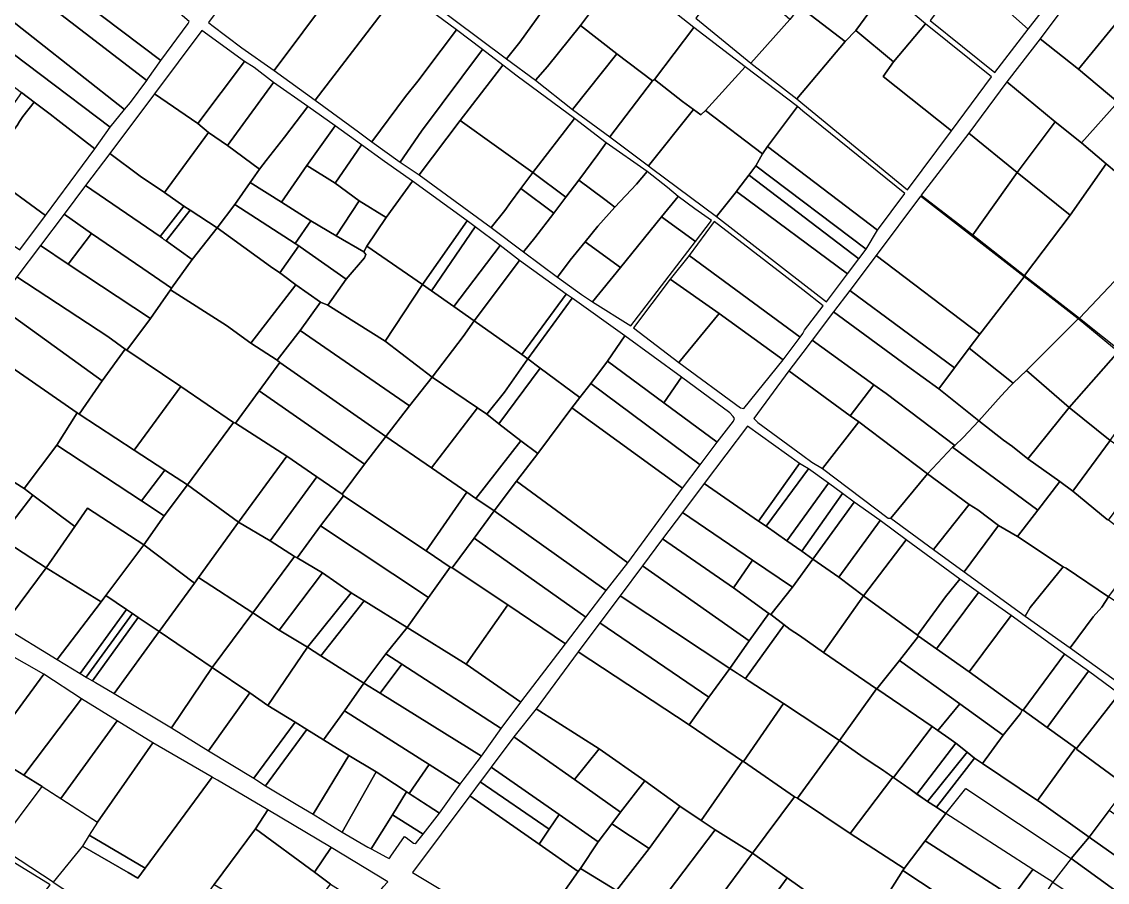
# Model space of a CAD drawing. Header units: metres. Extents: x 569648 to 571548, y 2333509 to 2335006.
# Drawn here: x 570768 to 571090.4, y 2333969.7 to 2334225.4 of the extents above; entities that cross this region are included whole.
import ezdxf

# ---------------------------------------------------------------- set-up
doc = ezdxf.new("R2010")
doc.units = ezdxf.units.M
doc.header["$MEASUREMENT"] = 0
doc.linetypes.add('CENTER', pattern=[2, 1.25, -0.25, 0.25, -0.25])
doc.layers.add('Net bo thua dat', color=210, linetype='CENTER', lineweight=30)

msp = doc.modelspace()

# ---------------------------------------------------------------- linework, layer by layer
at = {"layer": 'Net bo thua dat', "linetype": 'Continuous', "flags": 128}
for points in [[(570868.18, 2334244.77), (570851.28, 2334257.77), (570848.87, 2334259.18), (570823.46, 2334225.13), (570824.43, 2334224.38), (570833.36, 2334217.63), (570842.95, 2334210.91)], [(570800.07, 2334238.73), (570781.79, 2334252.08), (570777.12, 2334255.14), (570768.57, 2334244.61), (570809.27, 2334213.88), (570817.46, 2334224.84), (570817.68, 2334225.39), (570815.02, 2334227.68), (570812.14, 2334229.95)], [(571080.25, 2334240.36), (571067.13, 2334251.57), (571053.61, 2334234.99), (571066.95, 2334223.12)], [(570910.61, 2334234.46), (570890, 2334249.39), (570886.27, 2334244.4), (570881.11, 2334237.48), (570911.96, 2334214.3), (570915.96, 2334219.27), (570922.57, 2334228.53), (570925.82, 2334232.43), (570928.97, 2334236.81), (570918.36, 2334244.76)], [(570933.93, 2334224.26), (570939.33, 2334231.36), (570946.13, 2334240.65), (570937.56, 2334247.63), (570928.97, 2334236.81), (570925.82, 2334232.43), (570922.57, 2334228.53), (570915.96, 2334219.27), (570911.96, 2334214.3), (570920.55, 2334207.99), (570924.16, 2334212.08)], [(570768.57, 2334244.61), (570764.21, 2334239.36), (570805.14, 2334207.93), (570805.48, 2334208.4), (570809.27, 2334213.88)], [(570880.57, 2334235.38), (570870.95, 2334242.85), (570868.18, 2334244.77), (570842.95, 2334210.91), (570855.13, 2334202.09)], [(571024.58, 2334234.83), (571012.64, 2334244.68), (571004.93, 2334235.95), (570999.1, 2334229.79), (571012.52, 2334219.45), (571015.7, 2334222.72)], [(570764.21, 2334239.36), (570757.69, 2334231.35), (570798.51, 2334199.31), (570800.26, 2334201.32), (570805.14, 2334207.93)], [(570967.64, 2334223.67), (570946.13, 2334240.65), (570939.33, 2334231.36), (570933.93, 2334224.26), (570944.78, 2334215.79), (570955.3, 2334207.81), (570955.9, 2334208.21)], [(570996.13, 2334226.05), (570979.24, 2334240.9), (570968.17, 2334226.41), (570984.58, 2334213.01)], [(571053.61, 2334234.99), (571048.09, 2334239.51), (571037.78, 2334225.77), (571057.05, 2334210.32), (571066.95, 2334223.12)], [(570897.13, 2334222.92), (570889.15, 2334228.78), (570880.57, 2334235.38), (570855.13, 2334202.09), (570868.04, 2334192.66), (570871.95, 2334189.63), (570881.93, 2334203.12), (570885.67, 2334207.71), (570892.61, 2334216.96)], [(571095.31, 2334227.73), (571083.34, 2334237.64), (571070.44, 2334220.32), (571081.83, 2334211.27)], [(571036.39, 2334224.77), (571024.58, 2334234.83), (571015.7, 2334222.72), (571026.91, 2334213.42)], [(570757.69, 2334231.35), (570752.79, 2334225.33), (570794.3, 2334193.99), (570798.51, 2334199.31)], [(570999.1, 2334229.79), (570996.13, 2334226.05), (570984.58, 2334213.01), (570998.21, 2334202.45), (571012.52, 2334219.45)], [(571108.2, 2334216.77), (571095.31, 2334227.73), (571081.83, 2334211.27), (571093.56, 2334201.42)], [(570752.79, 2334225.33), (570748.07, 2334219.54), (570755.31, 2334213.89), (570757.82, 2334211.95), (570767.94, 2334204.3), (570771.68, 2334201.47), (570776.43, 2334197.9), (570778.73, 2334196.13), (570789.69, 2334187.6), (570794.3, 2334193.99)], [(570834.19, 2334213.56), (570821.46, 2334222.72), (570807.46, 2334203.89), (570820.25, 2334195.1)], [(570904.82, 2334217.08), (570897.13, 2334222.92), (570892.61, 2334216.96), (570885.67, 2334207.71), (570881.93, 2334203.12), (570871.95, 2334189.63), (570880.37, 2334183.62), (570886.77, 2334192.84)], [(570944.78, 2334215.79), (570933.93, 2334224.26), (570924.16, 2334212.08), (570920.55, 2334207.99), (570931.57, 2334199.28)], [(570982.84, 2334211.94), (570967.64, 2334223.67), (570955.9, 2334208.21), (570964.23, 2334201.68), (570967.48, 2334199.33), (570969.71, 2334197.73), (570971.08, 2334198.99)], [(571023.81, 2334209.04), (571026.91, 2334213.42), (571015.7, 2334222.72), (571012.52, 2334219.45), (570998.21, 2334202.45), (571000, 2334200.98), (571031.09, 2334175.45), (571044.12, 2334192.94)], [(571056.05, 2334208.97), (571036.39, 2334224.77), (571026.91, 2334213.42), (571023.81, 2334209.04), (571044.12, 2334192.94)], [(571081.83, 2334211.27), (571070.44, 2334220.32), (571060.6, 2334207.48), (571074.95, 2334195.64), (571082.72, 2334189.37), (571093.56, 2334201.42)], [(570910.92, 2334212.5), (570904.82, 2334217.08), (570886.77, 2334192.84), (570880.37, 2334183.62), (570886.04, 2334179.85), (570898.25, 2334196.02)], [(570842.76, 2334207.34), (570837.06, 2334211.75), (570834.19, 2334213.56), (570820.25, 2334195.1), (570823.49, 2334192.48), (570829.1, 2334188.57)], [(570955.3, 2334207.81), (570944.78, 2334215.79), (570931.57, 2334199.28), (570942.62, 2334191.17)], [(570932.13, 2334196.59), (570915.17, 2334209.21), (570910.92, 2334212.5), (570898.25, 2334196.02), (570919.81, 2334180.59)], [(570998.35, 2334200.15), (570982.84, 2334211.94), (570971.08, 2334198.99), (570988.01, 2334186.07), (570989.53, 2334188.27)], [(570852.99, 2334200.21), (570842.76, 2334207.34), (570829.1, 2334188.57), (570838.58, 2334181.58), (570840.61, 2334184.08), (570846.01, 2334191.07)], [(570967.48, 2334199.33), (570964.23, 2334201.68), (570955.9, 2334208.21), (570955.3, 2334207.81), (570942.62, 2334191.17), (570954.12, 2334182.58)], [(571074.95, 2334195.64), (571060.6, 2334207.48), (571049.28, 2334192.22), (571063.69, 2334180.55), (571063.69, 2334180.55)], [(570766.64, 2334194.54), (570767.34, 2334195.73), (570768.32, 2334197.21), (570771.68, 2334201.47), (570767.94, 2334204.3), (570754.72, 2334185.67), (570758.81, 2334183.49), (570763.4, 2334190.24)], [(570823.49, 2334192.48), (570820.25, 2334195.1), (570807.46, 2334203.89), (570794.11, 2334186.2), (570803.18, 2334179.49), (570810.4, 2334174.61)], [(570789.69, 2334187.6), (570778.73, 2334196.13), (570776.43, 2334197.9), (570771.68, 2334201.47), (570768.32, 2334197.21), (570767.34, 2334195.73), (570766.64, 2334194.54), (570763.4, 2334190.24), (570758.81, 2334183.49), (570760.62, 2334182.06), (570759, 2334179.48), (570775.02, 2334167.75)], [(570852.7, 2334182.63), (570861.09, 2334194.42), (570852.99, 2334200.21), (570846.01, 2334191.07), (570840.61, 2334184.08), (570838.58, 2334181.58), (570835.83, 2334177.6), (570845.17, 2334171.7)], [(571000, 2334198.81), (570998.35, 2334200.15), (570989.53, 2334188.27), (571022.14, 2334163.45), (571030.24, 2334174.31)], [(571093.56, 2334201.42), (571082.72, 2334189.37), (571090.03, 2334183.15), (571096.17, 2334177.94), (571106.27, 2334189.84)], [(570939.06, 2334185.88), (570941.58, 2334189.42), (570932.13, 2334196.59), (570919.81, 2334180.59), (570929.6, 2334173.24), (570933.46, 2334178.28)], [(570971.08, 2334198.99), (570969.71, 2334197.73), (570967.48, 2334199.33), (570954.12, 2334182.58), (570955.06, 2334181.87), (570974.38, 2334167.45), (570980.26, 2334174.95), (570980.26, 2334174.95), (570980.68, 2334175.5), (570983.96, 2334179.82), (570986, 2334182.56), (570988.01, 2334186.07)], [(570868.91, 2334188.83), (570861.09, 2334194.42), (570852.7, 2334182.63), (570861.05, 2334177.43)], [(570919.81, 2334180.59), (570898.25, 2334196.02), (570886.04, 2334179.85), (570907.37, 2334164.2), (570911.49, 2334169.32), (570913.13, 2334171.63), (570916.27, 2334175.84)], [(571090.03, 2334183.15), (571082.72, 2334189.37), (571074.95, 2334195.64), (571063.69, 2334180.55), (571079.37, 2334167.92)], [(570835.83, 2334177.6), (570838.58, 2334181.58), (570829.1, 2334188.57), (570823.49, 2334192.48), (570810.4, 2334174.61), (570816.17, 2334170.59), (570817.99, 2334169.41), (570826.08, 2334164.17), (570831.32, 2334171.05)], [(571063.69, 2334180.55), (571049.28, 2334192.22), (571035.14, 2334173.86), (571050.5, 2334162.03)], [(570875.69, 2334183.8), (570868.91, 2334188.83), (570861.05, 2334177.43), (570868.25, 2334172.17), (570876.26, 2334167.19), (570884.08, 2334177.94)], [(570950.56, 2334177.09), (570953.73, 2334180.85), (570941.58, 2334189.42), (570939.06, 2334185.88), (570933.46, 2334178.28), (570941.13, 2334172.5), (570944.19, 2334170.26)], [(570989.53, 2334188.27), (570988.01, 2334186.07), (570986, 2334182.56), (571018.78, 2334157.83), (571022.14, 2334163.45)], [(570810.4, 2334174.61), (570803.18, 2334179.49), (570794.11, 2334186.2), (570786.94, 2334176.67), (570809.06, 2334161.51), (570816.17, 2334170.59)], [(570861.05, 2334177.43), (570852.7, 2334182.63), (570845.17, 2334171.7), (570853.83, 2334166.23), (570861.41, 2334161.79), (570868.25, 2334172.17)], [(570919.81, 2334180.59), (570916.27, 2334175.84), (570926, 2334168.52), (570929.6, 2334173.24)], [(570957.99, 2334167.35), (570962.91, 2334173.42), (570959.78, 2334176.15), (570953.73, 2334180.85), (570950.56, 2334177.09), (570944.19, 2334170.26), (570939.1, 2334164.62), (570935.3, 2334159.94), (570945.84, 2334152.38)], [(570986.06, 2334182.52), (570986, 2334182.56), (570983.96, 2334179.82), (570984.12, 2334179.7), (571016.61, 2334154.93), (571018.78, 2334157.83)], [(571079.37, 2334167.92), (571063.69, 2334180.55), (571050.5, 2334162.03), (571065.87, 2334149.94)], [(571110.53, 2334167.37), (571096.17, 2334177.94), (571096.17, 2334177.94), (571090.03, 2334183.15), (571079.37, 2334167.92), (571065.87, 2334149.94), (571082.19, 2334137.28), (571092.57, 2334148.27), (571092.96, 2334148.68)], [(570759, 2334179.48), (570751.08, 2334168.72), (570767.38, 2334157.58), (570775.02, 2334167.75)], [(570845.17, 2334171.7), (570835.83, 2334177.6), (570831.32, 2334171.05), (570849.22, 2334159.51), (570853.83, 2334166.23)], [(570900.27, 2334166.23), (570884.08, 2334177.94), (570876.26, 2334167.19), (570870.46, 2334158.67), (570887.05, 2334147.24)], [(570944.19, 2334170.26), (570941.13, 2334172.5), (570933.46, 2334178.28), (570929.6, 2334173.24), (570926, 2334168.52), (570920.36, 2334161.12), (570917.05, 2334156.95), (570927.08, 2334149.44), (570930.91, 2334154.55), (570935.3, 2334159.94), (570939.1, 2334164.62)], [(570984.12, 2334179.7), (570983.96, 2334179.82), (570980.68, 2334175.5), (570980.26, 2334174.95), (570980.28, 2334174.93), (570980.65, 2334174.66), (571013.23, 2334150.43), (571016.61, 2334154.93)], [(570786.94, 2334176.67), (570780.57, 2334168.17), (570788.66, 2334162.46), (570803.97, 2334152.07), (570812.42, 2334146.2), (570818.65, 2334154.7), (570810.88, 2334160.24), (570810.17, 2334160.69), (570809.77, 2334161.02), (570809.06, 2334161.51)], [(570926, 2334168.52), (570916.27, 2334175.84), (570913.13, 2334171.63), (570911.49, 2334169.32), (570907.37, 2334164.2), (570917.05, 2334156.95), (570920.36, 2334161.12)], [(570980.65, 2334174.66), (570980.26, 2334174.95), (570974.38, 2334167.45), (571000, 2334147.56), (571007, 2334142.12), (571013.23, 2334150.43)], [(570850.29, 2334158.76), (570849.22, 2334159.51), (570831.32, 2334171.05), (570826.08, 2334164.17), (570841.83, 2334152.62), (570844.66, 2334150.74)], [(570876.26, 2334167.19), (570868.25, 2334172.17), (570861.41, 2334161.79), (570869.56, 2334156.97), (570870.46, 2334158.67)], [(570972.87, 2334166.34), (570967.94, 2334169.79), (570962.91, 2334173.42), (570957.99, 2334167.35), (570968.1, 2334160.1)], [(571034.9, 2334173.51), (571021.72, 2334155.94), (571052.57, 2334132.54), (571065.68, 2334149.6)], [(570788.66, 2334162.46), (570780.57, 2334168.17), (570773.57, 2334158.83), (570781.81, 2334153.37)], [(570817.99, 2334169.41), (570816.17, 2334170.59), (570809.06, 2334161.51), (570809.77, 2334161.02), (570810.17, 2334160.69), (570810.88, 2334160.24)], [(570826.08, 2334164.17), (570817.99, 2334169.41), (570810.88, 2334160.24), (570818.65, 2334154.7)], [(570869.56, 2334156.97), (570861.41, 2334161.79), (570853.83, 2334166.23), (570849.22, 2334159.51), (570850.29, 2334158.76), (570850.73, 2334158.44), (570864.32, 2334148.82), (570869.82, 2334155.24), (570870.2, 2334156.17)], [(570902.65, 2334164.44), (570900.27, 2334166.23), (570887.05, 2334147.24), (570889.65, 2334145.41)], [(570910.04, 2334158.85), (570902.65, 2334164.44), (570889.65, 2334145.41), (570896.34, 2334140.71)], [(570968.1, 2334160.1), (570957.99, 2334167.35), (570945.84, 2334152.38), (570937.56, 2334142.17), (570948.89, 2334134.98)], [(570973.63, 2334166.01), (570966.19, 2334155.95), (570999.17, 2334131.63), (571000, 2334132.75), (571000.51, 2334133.68), (571006.07, 2334140.98), (571000, 2334145.66)], [(570788.66, 2334162.46), (570781.81, 2334153.37), (570806.25, 2334137.18), (570812.19, 2334145.71), (570812.42, 2334146.2), (570803.97, 2334152.07)], [(570849.37, 2334147.19), (570845.35, 2334150.22), (570844.66, 2334150.74), (570841.83, 2334152.62), (570826.08, 2334164.17), (570818.65, 2334154.7), (570812.42, 2334146.2), (570812.19, 2334145.71), (570828.82, 2334135.1), (570836.07, 2334129.82)], [(570781.81, 2334153.37), (570773.57, 2334158.83), (570766.49, 2334149.54), (570793.57, 2334131.83), (570798.71, 2334128.05), (570799.25, 2334127.75), (570806.25, 2334137.18)], [(570864.32, 2334148.82), (570850.73, 2334158.44), (570850.29, 2334158.76), (570844.66, 2334150.74), (570845.35, 2334150.22), (570849.37, 2334147.19), (570856.69, 2334142.01), (570858.94, 2334141.16)], [(570887.05, 2334147.24), (570870.46, 2334158.67), (570869.56, 2334156.97), (570870.2, 2334156.17), (570869.82, 2334155.24), (570864.32, 2334148.82), (570858.94, 2334141.16), (570875.95, 2334130.44)], [(570915.84, 2334154.46), (570910.04, 2334158.85), (570896.34, 2334140.71), (570902.35, 2334136.48)], [(570945.84, 2334152.38), (570935.3, 2334159.94), (570930.91, 2334154.55), (570927.08, 2334149.44), (570934.22, 2334144.36), (570937.56, 2334142.17)], [(570966.19, 2334155.95), (570960.62, 2334148.85), (570975.11, 2334138.65), (570994.13, 2334124.9), (570999.17, 2334131.63)], [(571021.72, 2334155.94), (571013.91, 2334145.55), (571045.01, 2334122.53), (571049.43, 2334128.39), (571052.57, 2334132.54)], [(570929.73, 2334144.43), (570915.84, 2334154.46), (570902.35, 2334136.48), (570916.5, 2334126.47)], [(570766.49, 2334149.54), (570760.36, 2334141.31), (570791.91, 2334118.62), (570798.71, 2334128.05), (570793.57, 2334131.83)], [(570975.11, 2334138.65), (570960.62, 2334148.85), (570949.7, 2334134.36), (570963.13, 2334124.11)], [(571081.74, 2334137.12), (571065.68, 2334149.6), (571052.57, 2334132.54), (571049.43, 2334128.39), (571062.44, 2334117.97), (571066.39, 2334121.76)], [(571106.2, 2334145.07), (571102.22, 2334140.46), (571092.96, 2334148.68), (571092.57, 2334148.27), (571082.19, 2334137.28), (571095.84, 2334126.36), (571106.22, 2334118.05), (571119.82, 2334132.97), (571120.06, 2334133.23)], [(570844.65, 2334124.09), (570843.84, 2334124.84), (570836.07, 2334129.82), (570828.82, 2334135.1), (570812.19, 2334145.71), (570806.25, 2334137.18), (570799.25, 2334127.75), (570815.25, 2334117.02), (570830.89, 2334106.28), (570831.49, 2334106.07), (570838.49, 2334115.66)], [(570856.69, 2334142.01), (570849.37, 2334147.19), (570836.07, 2334129.82), (570843.84, 2334124.84), (570850.65, 2334133.63)], [(570902.35, 2334136.48), (570896.34, 2334140.71), (570889.65, 2334145.41), (570887.05, 2334147.24), (570875.95, 2334130.44), (570889.87, 2334119.78), (570899.11, 2334131.87)], [(571013.91, 2334145.55), (571009.13, 2334139.13), (571031.08, 2334123.06), (571040.34, 2334116.32), (571045.01, 2334122.53)], [(570875.95, 2334130.44), (570858.94, 2334141.16), (570856.69, 2334142.01), (570850.65, 2334133.63), (570883.12, 2334111.25), (570889.87, 2334119.78)], [(570931.44, 2334143.2), (570929.73, 2334144.43), (570916.5, 2334126.47), (570918.29, 2334125.2)], [(570947.12, 2334132), (570931.44, 2334143.2), (570918.29, 2334125.2), (570921.98, 2334122.47), (570933.79, 2334113.71), (570936.97, 2334117.83), (570941.93, 2334124.51)], [(570760.36, 2334141.31), (570752.67, 2334131.1), (570784.42, 2334109.12), (570785.07, 2334108.75), (570791.91, 2334118.62)], [(570975.11, 2334138.65), (570963.13, 2334124.11), (570981.42, 2334110.65), (570982.44, 2334110.48), (570994.13, 2334124.9)], [(571040.34, 2334116.32), (571031.08, 2334123.06), (571009.13, 2334139.13), (571002.77, 2334130.7), (571021.08, 2334117.44), (571024.7, 2334114.9), (571045.08, 2334099.48), (571047.56, 2334101.84), (571052.28, 2334106.76)], [(570918.29, 2334125.2), (570916.5, 2334126.47), (570902.35, 2334136.48), (570899.11, 2334131.87), (570889.87, 2334119.78), (570903.39, 2334110.63), (570906.14, 2334108.73), (570911.4, 2334115.27)], [(571093.61, 2334127.24), (571081.74, 2334137.12), (571066.39, 2334121.76), (571079.11, 2334110.73)], [(570850.65, 2334133.63), (570843.84, 2334124.84), (570844.65, 2334124.09), (570876.17, 2334102.17), (570883.12, 2334111.25)], [(570778.37, 2334099.59), (570784.42, 2334109.12), (570752.67, 2334131.1), (570735.29, 2334107.69), (570768.75, 2334086.65)], [(570963.9, 2334119.79), (570947.12, 2334132), (570941.93, 2334124.51), (570958.65, 2334112.16)], [(571002.77, 2334130.7), (571000, 2334127.06), (570995.87, 2334121.63), (571014.03, 2334108.31), (571021.08, 2334117.44)], [(570815.25, 2334117.02), (570799.25, 2334127.75), (570798.71, 2334128.05), (570791.91, 2334118.62), (570785.07, 2334108.75), (570801.41, 2334098.03)], [(571049.43, 2334128.39), (571045.01, 2334122.53), (571040.34, 2334116.32), (571052.28, 2334106.76), (571058.88, 2334114.25), (571061.54, 2334117.1), (571062.44, 2334117.97)], [(571104.06, 2334118.51), (571093.61, 2334127.24), (571079.11, 2334110.73), (571091.26, 2334100.97), (571091.26, 2334100.97), (571096.47, 2334108.24)], [(570844.65, 2334124.09), (570838.49, 2334115.66), (570869.81, 2334093.88), (570876.17, 2334102.17)], [(570921.98, 2334122.47), (570918.29, 2334125.2), (570911.4, 2334115.27), (570906.14, 2334108.73), (570909.72, 2334105.91)], [(570931.41, 2334110.62), (570933.79, 2334113.71), (570921.98, 2334122.47), (570909.72, 2334105.91), (570916.2, 2334100.82), (570921.31, 2334097.07)], [(570958.65, 2334112.16), (570941.93, 2334124.51), (570936.97, 2334117.83), (570969.51, 2334093.69), (570974.58, 2334100.39)], [(570903.39, 2334110.63), (570889.87, 2334119.78), (570883.12, 2334111.25), (570876.17, 2334102.17), (570889.74, 2334092.83)], [(570963.9, 2334119.79), (570958.65, 2334112.16), (570974.58, 2334100.39), (570979.36, 2334106.72), (570979.72, 2334107.47), (570979.28, 2334108.04), (570978.34, 2334109.13)], [(571016.59, 2334106.51), (571014.03, 2334108.31), (570995.87, 2334121.63), (570985.4, 2334107.49), (570986.59, 2334106.28), (571000, 2334096.45), (571002.61, 2334094.54), (571005.79, 2334092.58)], [(571079.11, 2334110.73), (571066.39, 2334121.76), (571062.44, 2334117.97), (571061.54, 2334117.1), (571058.88, 2334114.25), (571052.28, 2334106.76), (571059.61, 2334101.04), (571062.3, 2334099.17), (571066.85, 2334095.45)], [(570815.25, 2334117.02), (570801.41, 2334098.03), (570810.5, 2334092.15), (570817.27, 2334087.78), (570830.89, 2334106.28)], [(570936.97, 2334117.83), (570933.79, 2334113.71), (570931.41, 2334110.62), (570964.28, 2334086.73), (570969.51, 2334093.69)], [(571024.7, 2334114.9), (571021.08, 2334117.44), (571014.03, 2334108.31), (571016.59, 2334106.51), (571037.03, 2334091.03), (571044.46, 2334098.92), (571045.08, 2334099.48)], [(570838.49, 2334115.66), (570831.49, 2334106.07), (570846.69, 2334096.31), (570855.63, 2334090.14), (570863.11, 2334084.97), (570869.81, 2334093.88)], [(570916.2, 2334100.82), (570909.72, 2334105.91), (570906.14, 2334108.73), (570903.39, 2334110.63), (570889.74, 2334092.83), (570900.19, 2334085.6), (570902.88, 2334083.73)], [(570964.28, 2334086.73), (570931.41, 2334110.62), (570921.31, 2334097.07), (570914.96, 2334088.85), (570947.96, 2334064.61)], [(571091.26, 2334100.97), (571079.11, 2334110.73), (571066.85, 2334095.45), (571076.29, 2334088.71), (571080.19, 2334085.87)], [(570771.26, 2334084.68), (570768.75, 2334086.65), (570735.29, 2334107.69), (570725.49, 2334094.79), (570742.23, 2334084.27), (570754.55, 2334076.45), (570761.56, 2334072.01)], [(570801.41, 2334098.03), (570785.07, 2334108.75), (570784.42, 2334109.12), (570778.37, 2334099.59), (570803.58, 2334082.99), (570810.5, 2334092.15)], [(570846.69, 2334096.31), (570831.49, 2334106.07), (570830.89, 2334106.28), (570817.27, 2334087.78), (570832.41, 2334076.66)], [(571016.59, 2334106.51), (571005.79, 2334092.58), (571025.34, 2334077.81), (571026.1, 2334077.87), (571037.03, 2334091.03)], [(571066.85, 2334095.45), (571062.3, 2334099.17), (571059.61, 2334101.04), (571052.28, 2334106.76), (571047.56, 2334101.84), (571045.08, 2334099.48), (571044.46, 2334098.92), (571069.78, 2334080.22), (571076.29, 2334088.71)], [(570998.99, 2334094.07), (570983.56, 2334105.21), (570970.71, 2334088.12), (570986.84, 2334077.01)], [(570889.74, 2334092.83), (570876.17, 2334102.17), (570869.81, 2334093.88), (570863.11, 2334084.97), (570863.53, 2334084.53), (570888.07, 2334068.12), (570900.19, 2334085.6)], [(570914.96, 2334088.85), (570921.31, 2334097.07), (570916.2, 2334100.82), (570902.88, 2334083.73), (570908.3, 2334080)], [(571102.05, 2334092.93), (571097.86, 2334096.05), (571091.26, 2334100.97), (571080.19, 2334085.87), (571090.38, 2334077.42), (571090.75, 2334077.28), (571098.85, 2334088.25)], [(570803.58, 2334082.99), (570778.37, 2334099.59), (570768.75, 2334086.65), (570771.26, 2334084.68), (570783.73, 2334075.36), (570787.55, 2334080.87), (570804.22, 2334069.9), (570810.33, 2334078.55)], [(571044.46, 2334098.92), (571037.03, 2334091.03), (571049.43, 2334081.94), (571051.92, 2334080.36), (571058.13, 2334075.63), (571063.7, 2334072.4), (571069.78, 2334080.22)], [(570855.63, 2334090.14), (570846.69, 2334096.31), (570832.41, 2334076.66), (570841.82, 2334071.12)], [(571001.62, 2334092.51), (571000, 2334093.47), (570998.99, 2334094.07), (570986.84, 2334077.01), (570989.11, 2334075.5)], [(570817.27, 2334087.78), (570810.5, 2334092.15), (570803.58, 2334082.99), (570810.33, 2334078.55)], [(570863.53, 2334084.53), (570863.11, 2334084.97), (570855.63, 2334090.14), (570841.82, 2334071.12), (570848.98, 2334066.5), (570849.78, 2334066.09), (570856.77, 2334075.56)], [(571007.6, 2334088.25), (571001.62, 2334092.51), (570989.11, 2334075.5), (570995.21, 2334071.12)], [(571037.03, 2334091.03), (571026.1, 2334077.87), (571038.75, 2334068.52), (571049.43, 2334081.94)], [(570817.27, 2334087.78), (570810.33, 2334078.55), (570804.22, 2334069.9), (570819.29, 2334058.59), (570820.51, 2334060.27), (570832.41, 2334076.66)], [(570914.96, 2334088.85), (570908.3, 2334080), (570941.58, 2334056.4), (570947.96, 2334064.61)], [(570999.68, 2334068.04), (570995.21, 2334071.12), (570989.11, 2334075.5), (570986.84, 2334077.01), (570970.71, 2334088.12), (570964.25, 2334079.52), (570985.08, 2334065.35), (570996.95, 2334057.39), (571002.93, 2334065.71)], [(571011.76, 2334085.17), (571007.6, 2334088.25), (570995.21, 2334071.12), (570999.68, 2334068.04)], [(571101.55, 2334068.94), (571097.45, 2334072.11), (571090.75, 2334077.28), (571090.38, 2334077.42), (571080.19, 2334085.87), (571076.29, 2334088.71), (571069.78, 2334080.22), (571063.7, 2334072.4), (571077.3, 2334063.39), (571078.19, 2334063.03), (571090.73, 2334054.47), (571093.26, 2334057.73), (571096.33, 2334061.83), (571096.77, 2334062.43)], [(570783.73, 2334075.36), (570771.26, 2334084.68), (570761.56, 2334072.01), (570775.26, 2334063.13)], [(570863.53, 2334084.53), (570856.77, 2334075.56), (570888.85, 2334054.26), (570895.27, 2334063.34), (570888.07, 2334068.12)], [(570908.3, 2334080), (570902.88, 2334083.73), (570900.19, 2334085.6), (570888.07, 2334068.12), (570895.27, 2334063.34), (570895.8, 2334063.08), (570902.36, 2334071.96)], [(571015.24, 2334082.64), (571011.76, 2334085.17), (570999.68, 2334068.04), (571002.93, 2334065.71)], [(570804.22, 2334069.9), (570787.55, 2334080.87), (570783.73, 2334075.36), (570775.26, 2334063.13), (570791.56, 2334052.97), (570793, 2334054.85)], [(571023, 2334077.12), (571015.24, 2334082.64), (571002.93, 2334065.71), (571010.64, 2334060.36)], [(571058.13, 2334075.63), (571051.92, 2334080.36), (571049.43, 2334081.94), (571038.75, 2334068.52), (571047.89, 2334061.94)], [(570908.3, 2334080), (570902.36, 2334071.96), (570935.53, 2334048.43), (570941.58, 2334056.4)], [(570964.25, 2334079.52), (570958.35, 2334071.7), (570979.4, 2334057.15), (570985.08, 2334065.35)], [(570761.56, 2334072.01), (570754.55, 2334076.45), (570741.66, 2334057.99), (570762.35, 2334045.79), (570775.26, 2334063.13)], [(570848.98, 2334066.5), (570841.82, 2334071.12), (570832.41, 2334076.66), (570820.51, 2334060.27), (570836.62, 2334049.69)], [(570856.77, 2334075.56), (570849.78, 2334066.09), (570857.34, 2334061.63), (570865.83, 2334055.69), (570869.74, 2334053.26), (570882.42, 2334045.39), (570888.85, 2334054.26)], [(571030.63, 2334071.38), (571023, 2334077.12), (571010.64, 2334060.36), (571018.05, 2334054.82)], [(571063.7, 2334072.4), (571058.13, 2334075.63), (571047.89, 2334061.94), (571065.99, 2334048.78), (571067.5, 2334051.3), (571077.3, 2334063.39)], [(570902.36, 2334071.96), (570895.8, 2334063.08), (570912.39, 2334052.08), (570929.49, 2334040.47), (570935.53, 2334048.43)], [(570979.4, 2334057.15), (570958.35, 2334071.7), (570952.37, 2334063.68), (570984.08, 2334041.38), (570989.84, 2334049.52)], [(571046.6, 2334059.73), (571030.63, 2334071.38), (571018.05, 2334054.82), (571034.08, 2334043.06), (571042.37, 2334054.46)], [(570819.29, 2334058.59), (570804.22, 2334069.9), (570793, 2334054.85), (570799.12, 2334050.7), (570800.92, 2334049.48), (570802.54, 2334048.38), (570808.8, 2334044.14)], [(570857.34, 2334061.63), (570849.78, 2334066.09), (570848.98, 2334066.5), (570836.62, 2334049.69), (570844.44, 2334044.62)], [(570985.08, 2334065.35), (570979.4, 2334057.15), (570989.84, 2334049.52), (570990.47, 2334049.24), (570996.95, 2334057.39)], [(571018.05, 2334054.82), (571010.64, 2334060.36), (571002.93, 2334065.71), (570996.95, 2334057.39), (570990.47, 2334049.24), (570994.41, 2334046.18), (570996.23, 2334044.77), (570998.97, 2334042.96), (571006.14, 2334037.94)], [(570791.56, 2334052.97), (570775.26, 2334063.13), (570762.35, 2334045.79), (570778.52, 2334035.88)], [(570865.83, 2334055.69), (570857.34, 2334061.63), (570844.44, 2334044.62), (570852.86, 2334039.51)], [(570912.39, 2334052.08), (570895.8, 2334063.08), (570895.27, 2334063.34), (570888.85, 2334054.26), (570882.42, 2334045.39), (570899.95, 2334034.49)], [(570952.37, 2334063.68), (570945.74, 2334054.78), (570978.31, 2334033.23), (570984.08, 2334041.38)], [(571078.19, 2334063.03), (571077.3, 2334063.39), (571067.5, 2334051.3), (571065.99, 2334048.78), (571079.37, 2334039.37), (571086.22, 2334048.58), (571088.76, 2334051.44), (571090.73, 2334054.47)], [(570836.62, 2334049.69), (570820.51, 2334060.27), (570819.29, 2334058.59), (570808.8, 2334044.14), (570824.57, 2334033.45)], [(571052.13, 2334055.81), (571046.6, 2334059.73), (571042.37, 2334054.46), (571034.08, 2334043.06), (571034.3, 2334042.81), (571039.68, 2334039.01)], [(570799.12, 2334050.7), (570793, 2334054.85), (570791.56, 2334052.97), (570778.52, 2334035.88), (570785.37, 2334031.69)], [(570869.74, 2334053.26), (570865.83, 2334055.69), (570852.86, 2334039.51), (570856.84, 2334036.97)], [(570945.74, 2334054.78), (570939.66, 2334046.8), (570972.08, 2334024.68), (570978.31, 2334033.23)], [(571034.3, 2334042.81), (571034.08, 2334043.06), (571018.05, 2334054.82), (571006.14, 2334037.94), (571021.84, 2334027.13), (571022, 2334027.16), (571028.71, 2334035.58)], [(571061.87, 2334048.91), (571052.13, 2334055.81), (571039.68, 2334039.01), (571049.36, 2334032.19)], [(570882.42, 2334045.39), (570869.74, 2334053.26), (570856.84, 2334036.97), (570869.57, 2334028.86), (570876.16, 2334037.53)], [(570929.49, 2334040.47), (570912.39, 2334052.08), (570899.95, 2334034.49), (570916.19, 2334023.19)], [(571090.73, 2334054.47), (571088.76, 2334051.44), (571086.22, 2334048.58), (571079.37, 2334039.37), (571097.38, 2334026.31), (571099.08, 2334028.7), (571101.26, 2334031.38), (571107.51, 2334039.88), (571109.49, 2334042.43)], [(570800.92, 2334049.48), (570799.12, 2334050.7), (570785.37, 2334031.69), (570787.08, 2334030.64)], [(570802.54, 2334048.38), (570800.92, 2334049.48), (570787.08, 2334030.64), (570787.46, 2334030.41), (570788.98, 2334029.56)], [(570808.8, 2334044.14), (570802.54, 2334048.38), (570788.98, 2334029.56), (570789.85, 2334029.07), (570795.43, 2334025.73)], [(570852.86, 2334039.51), (570844.44, 2334044.62), (570836.62, 2334049.69), (570824.57, 2334033.45), (570835.69, 2334025.91), (570841.09, 2334022.19)], [(570994.41, 2334046.18), (570990.47, 2334049.24), (570989.84, 2334049.52), (570984.08, 2334041.38), (570978.31, 2334033.23), (570982.91, 2334030.18)], [(571077.69, 2334037.42), (571061.87, 2334048.91), (571049.36, 2334032.19), (571065.17, 2334020.85), (571065.39, 2334020.76)], [(570899.95, 2334034.49), (570882.42, 2334045.39), (570876.16, 2334037.53), (570880.9, 2334034.46), (570910.41, 2334015.37), (570916.19, 2334023.19)], [(570939.66, 2334046.8), (570933.27, 2334038.18), (570966.19, 2334016.47), (570972.08, 2334024.68)], [(570998.97, 2334042.96), (570996.23, 2334044.77), (570994.41, 2334046.18), (570982.91, 2334030.18), (570984.02, 2334029.44), (570994.28, 2334022.77), (571010.57, 2334011.96), (571010.88, 2334011.8), (571021.84, 2334027.13), (571006.14, 2334037.94)], [(570774.53, 2334031.55), (570752.15, 2334044.16), (570736.57, 2334021.92), (570740.57, 2334019.21), (570757.73, 2334008.55), (570765.31, 2334018.93)], [(570824.57, 2334033.45), (570808.8, 2334044.14), (570795.43, 2334025.73), (570812.46, 2334015.55)], [(571049.36, 2334032.19), (571039.68, 2334039.01), (571034.3, 2334042.81), (571028.71, 2334035.58), (571046.57, 2334022.7), (571059.51, 2334013.41), (571064.59, 2334019.85), (571065.17, 2334020.85)], [(570869.57, 2334028.86), (570856.84, 2334036.97), (570852.86, 2334039.51), (570841.09, 2334022.19), (570849.22, 2334017.27), (570852.64, 2334015.04), (570857.65, 2334011.98), (570863.86, 2334020.64)], [(570880.9, 2334034.46), (570876.16, 2334037.53), (570869.57, 2334028.86), (570874.47, 2334025.81)], [(570966.19, 2334016.47), (570933.27, 2334038.18), (570920.77, 2334021.21), (570939.48, 2334009.33), (570953.1, 2333999.79), (570963.49, 2333992.28), (570969.75, 2333987.98), (570982.1, 2334005.65)], [(571028.71, 2334035.58), (571022, 2334027.16), (571038.38, 2334016), (571040.12, 2334014.78), (571046.57, 2334022.7)], [(571084.86, 2334032.36), (571077.69, 2334037.42), (571065.39, 2334020.76), (571072.55, 2334015.62)], [(570835.69, 2334025.91), (570824.57, 2334033.45), (570812.46, 2334015.55), (570823.42, 2334008.72)], [(570880.9, 2334034.46), (570874.47, 2334025.81), (570904.53, 2334007.11), (570910.41, 2334015.37)], [(570994.28, 2334022.77), (570984.02, 2334029.44), (570978.31, 2334033.23), (570972.08, 2334024.68), (570966.19, 2334016.47), (570982.1, 2334005.65), (570982.4, 2334005.58)], [(571093.9, 2334025.66), (571084.86, 2334032.36), (571072.55, 2334015.62), (571080.92, 2334009.65), (571081.28, 2334009.39)], [(570785.72, 2334024.21), (570774.53, 2334031.55), (570765.31, 2334018.93), (570757.73, 2334008.55), (570764.98, 2334003.66), (570766.08, 2334003.06), (570768.58, 2334001.49)], [(570874.47, 2334025.81), (570869.57, 2334028.86), (570863.86, 2334020.64), (570889.01, 2334004.64), (570898.21, 2333998.79), (570899.13, 2334000), (570904.53, 2334007.11)], [(570849.22, 2334017.27), (570841.09, 2334022.19), (570835.69, 2334025.91), (570823.42, 2334008.72), (570836.92, 2334000.58)], [(571022, 2334027.16), (571021.84, 2334027.13), (571010.88, 2334011.8), (571017.19, 2334007.32), (571020.57, 2334005.05), (571023.32, 2334003.25), (571026.88, 2334000.79), (571038.38, 2334016)], [(571108.91, 2334014.73), (571093.9, 2334025.66), (571081.28, 2334009.39), (571081.38, 2334009.07), (571096.36, 2333998.15), (571096.94, 2333998.1)], [(570796.37, 2334017.64), (570785.72, 2334024.21), (570768.58, 2334001.49), (570774.02, 2333998.08), (570779.59, 2333994.52)], [(571010.88, 2334011.8), (571010.57, 2334011.96), (570994.28, 2334022.77), (570982.4, 2334005.58), (570997.5, 2333995.02), (570998.41, 2333994.69)], [(571046.57, 2334022.7), (571040.12, 2334014.78), (571043.36, 2334012.5), (571045.39, 2334010.96), (571048.33, 2334008.74), (571048.8, 2334008.36), (571050.99, 2334006.58), (571053.35, 2334005), (571059.51, 2334013.41)], [(570889.01, 2334004.64), (570863.86, 2334020.64), (570857.65, 2334011.98), (570865.17, 2334007.36), (570873.24, 2334002.47), (570881.27, 2333997.19), (570883.03, 2333996.06)], [(570939.48, 2334009.33), (570920.77, 2334021.21), (570914.16, 2334012.86), (570932.14, 2334000.2)], [(571080.92, 2334009.65), (571072.55, 2334015.62), (571065.39, 2334020.76), (571065.17, 2334020.85), (571064.59, 2334019.85), (571059.51, 2334013.41), (571053.35, 2334005), (571069.71, 2333993.96)], [(570806.93, 2334011.12), (570796.37, 2334017.64), (570779.59, 2333994.52), (570790.48, 2333987.56), (570799.17, 2334000)], [(570852.64, 2334015.04), (570849.22, 2334017.27), (570836.92, 2334000.58), (570837.82, 2334000), (570840.38, 2333998.35)], [(571045.39, 2334010.96), (571043.36, 2334012.5), (571040.12, 2334014.78), (571038.38, 2334016), (571026.87, 2334000.78), (571031.82, 2333997.32), (571033.84, 2333995.89)], [(570865.17, 2334007.36), (570857.65, 2334011.98), (570852.64, 2334015.04), (570840.38, 2333998.35), (570849.97, 2333992.57), (570854.55, 2333989.89)], [(570932.14, 2334000.2), (570914.16, 2334012.86), (570907.46, 2334003.84), (570927.62, 2333989.82), (570939.16, 2333981.72), (570943.3, 2333987), (570945.8, 2333990.5)], [(570824.55, 2334000.92), (570806.93, 2334011.12), (570799.17, 2334000), (570790.48, 2333987.56), (570788.05, 2333983.64), (570804.69, 2333973.88)], [(571026.71, 2334000.91), (571023.32, 2334003.25), (571020.57, 2334005.05), (571017.19, 2334007.32), (571010.88, 2334011.8), (570998.41, 2333994.69), (571014.09, 2333984.12)], [(571048.8, 2334008.36), (571048.33, 2334008.74), (571045.39, 2334010.96), (571033.84, 2333995.89), (571036.27, 2333994.16), (571037.01, 2333993.69)], [(571096.36, 2333998.15), (571081.38, 2334009.07), (571081.28, 2334009.39), (571080.92, 2334009.65), (571069.71, 2333993.96), (571070.21, 2333993.62), (571084.99, 2333983.06), (571090.96, 2333990.99)], [(570873.24, 2334002.47), (570865.17, 2334007.36), (570854.55, 2333989.89), (570863.14, 2333984.6)], [(570953.1, 2333999.79), (570939.48, 2334009.33), (570932.14, 2334000.2), (570945.8, 2333990.5)], [(571050.99, 2334006.58), (571048.8, 2334008.36), (571037.01, 2333993.69), (571039.7, 2333991.99)], [(571053.35, 2334005), (571050.99, 2334006.58), (571039.7, 2333991.99), (571042.44, 2333990.13), (571048.37, 2333997.51), (571079.7, 2333976.74), (571084.99, 2333983.06), (571070.21, 2333993.62), (571069.71, 2333993.96)], [(570774.02, 2333998.08), (570768.58, 2334001.49), (570766.08, 2334003.06), (570764.98, 2334003.66), (570753.15, 2333984.42), (570760.76, 2333980.46)], [(570898.21, 2333998.79), (570889.01, 2334004.64), (570883.03, 2333996.06), (570892.07, 2333990.25)], [(570907.46, 2334003.84), (570904.56, 2334000), (570904.17, 2333999.47), (570924.66, 2333985.42), (570927.62, 2333989.82)], [(570997.5, 2333995.02), (570982.4, 2334005.58), (570982.1, 2334005.65), (570969.75, 2333987.98), (570973.94, 2333985.2), (570985.07, 2333978.33)], [(570841.08, 2333991.22), (570826.12, 2334000), (570824.55, 2334000.92), (570804.69, 2333973.88), (570802.46, 2333970.85), (570799.58, 2333972.59), (570786.02, 2333980.35), (570777.35, 2333969.67), (570788.83, 2333962.17), (570799.33, 2333955.44), (570810.71, 2333949.91), (570815.34, 2333955.92), (570820.51, 2333962.29), (570825.1, 2333968.98), (570837.43, 2333985.5)], [(570882.31, 2333996.52), (570881.27, 2333997.19), (570873.24, 2334002.47), (570863.14, 2333984.6), (570870.76, 2333980.12), (570871.81, 2333979.56), (570878.07, 2333989.68)], [(571039.7, 2333991.99), (571037.01, 2333993.69), (571036.27, 2333994.16), (571031.82, 2333997.32), (571026.7, 2334000.9), (571014.09, 2333984.12), (571030.12, 2333973.75), (571036.32, 2333981.99), (571042.44, 2333990.13)], [(570760.76, 2333980.46), (570774.02, 2333998.08), (570790.48, 2333987.56), (570788.05, 2333983.64), (570786.02, 2333980.35), (570777.35, 2333969.67)], [(570904.17, 2333999.47), (570901.07, 2333995.33), (570921.7, 2333981.03), (570924.66, 2333985.42)], [(570963.49, 2333992.28), (570953.1, 2333999.79), (570945.8, 2333990.5), (570943.3, 2333987), (570954.38, 2333979.71)], [(570892.07, 2333990.25), (570882.31, 2333996.52), (570878.07, 2333989.68), (570887.21, 2333984)], [(570933.21, 2333972.91), (570921.7, 2333981.03), (570901.07, 2333995.33), (570884.02, 2333972.6), (570918.5, 2333951.86)], [(571014.09, 2333984.12), (570998.41, 2333994.69), (570997.5, 2333995.02), (570985.07, 2333978.33), (570995.37, 2333971.01), (571016.87, 2333955.63), (571018.94, 2333958.15), (571024.2, 2333964.53), (571029.71, 2333973.12), (571030.12, 2333973.75)], [(570859.87, 2333980.03), (570841.08, 2333991.22), (570837.43, 2333985.5), (570854.98, 2333972.71)], [(570973.94, 2333985.2), (570969.75, 2333987.98), (570963.49, 2333992.28), (570954.38, 2333979.71), (570944.67, 2333967.19), (570950.04, 2333963.51), (570955.05, 2333960.81), (570955.36, 2333960.64)], [(571090.96, 2333990.99), (571084.99, 2333983.06), (571119.42, 2333958.76), (571125.56, 2333966.51)], [(570887.21, 2333984), (570878.07, 2333989.68), (570871.81, 2333979.56), (570876.33, 2333977.14), (570877.07, 2333976.76), (570877.29, 2333976.95), (570877.66, 2333977.38), (570881.71, 2333983.27), (570882.21, 2333982.95), (570884.3, 2333981.24), (570884.84, 2333981.21), (570885.25, 2333981.48)], [(570927.62, 2333989.82), (570924.66, 2333985.42), (570921.7, 2333981.03), (570933.21, 2333972.91), (570933.9, 2333973.75), (570939.16, 2333981.72)], [(570954.38, 2333979.71), (570943.3, 2333987), (570939.16, 2333981.72), (570933.9, 2333973.75), (570944.67, 2333967.19)], [(571068.34, 2333973.46), (571042.44, 2333990.13), (571036.32, 2333981.99), (571062.22, 2333965.32)], [(570859.68, 2333969.12), (570854.98, 2333972.71), (570837.43, 2333985.5), (570825.1, 2333968.98), (570849.29, 2333954.97)], [(570985.07, 2333978.33), (570973.94, 2333985.2), (570955.36, 2333960.64), (570958.42, 2333958.58), (570963.13, 2333955.61), (570966.7, 2333953.55)], [(570788.05, 2333983.64), (570786.02, 2333980.35), (570799.58, 2333972.59), (570802.46, 2333970.85), (570804.69, 2333973.88)], [(571074.26, 2333969.65), (571068.34, 2333973.46), (571062.22, 2333965.32), (571036.32, 2333981.99), (571030.12, 2333973.75), (571029.71, 2333973.12), (571061.73, 2333951.97), (571062.25, 2333952.08), (571068.41, 2333960.33)], [(571084.99, 2333983.06), (571079.7, 2333976.74), (571114.2, 2333951.69), (571119.42, 2333958.76)], [(570776.39, 2333968.88), (570760.12, 2333978.94), (570748.93, 2333964.02), (570762.44, 2333950.93)], [(570859.87, 2333980.03), (570854.98, 2333972.71), (570859.68, 2333969.12), (570870.92, 2333962.1), (570875.31, 2333968.35), (570876.68, 2333969.82)], [(570995.37, 2333971.01), (570985.07, 2333978.33), (570966.7, 2333953.55), (570975.04, 2333949.11), (570975.37, 2333948.94), (570978.2, 2333947.47)], [(571079.7, 2333976.74), (571074.26, 2333969.65), (571098.95, 2333953.18), (571109.66, 2333945.37), (571114.2, 2333951.69)], [(570943.34, 2333954.04), (570950.04, 2333963.51), (570944.67, 2333967.19), (570933.9, 2333973.75), (570933.21, 2333972.91), (570918.5, 2333951.86), (570934.77, 2333941.61)], [(571016.87, 2333955.63), (570995.37, 2333971.01), (570978.2, 2333947.47), (570983.4, 2333944.46), (571000.29, 2333934.17), (571000.7, 2333934.34), (571009.12, 2333945.03)], [(571029.71, 2333973.12), (571024.2, 2333964.53), (571042.51, 2333951.33), (571047.04, 2333948.25), (571054.84, 2333942.94), (571061.73, 2333951.97)]]:
    msp.add_lwpolyline(points, close=True, dxfattribs=at)

doc.saveas('drawing.dxf')
